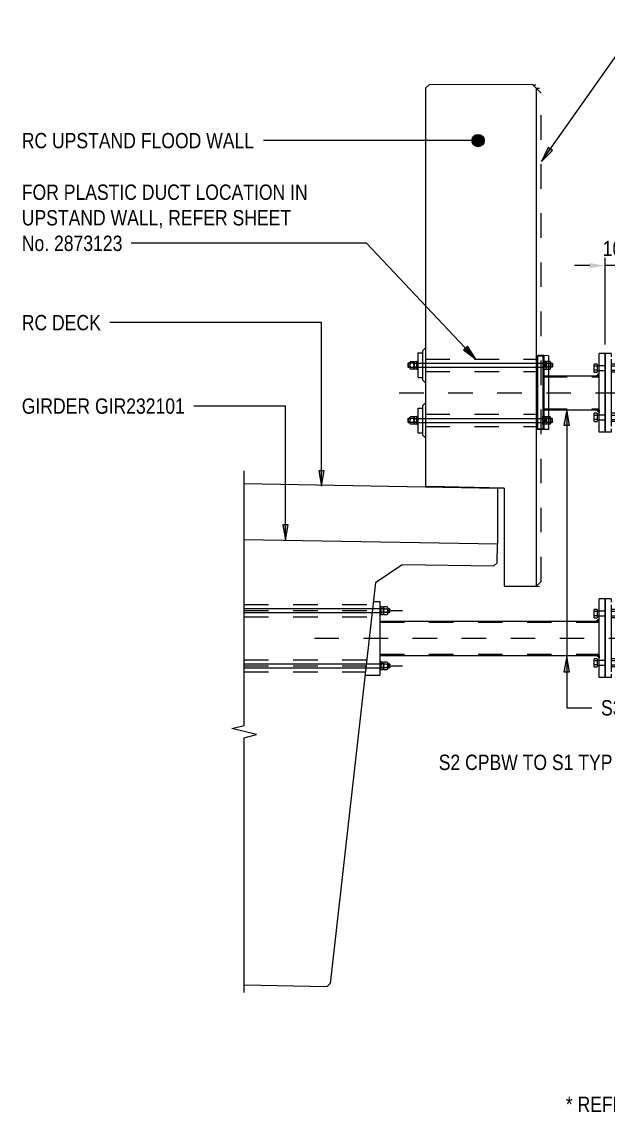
# Model space of a CAD drawing. Header units: metres. Extents: x -1109.9 to -1078.3, y 2.7 to 25.4.
# Drawn here: x -1088.586 to -1086.195, y 19.223 to 23.667 of the extents above; entities that cross this region are included whole.
import ezdxf

# ---------------------------------------------------------------- set-up
doc = ezdxf.new("R2010")
doc.units = ezdxf.units.M
doc.linetypes.add('JacobsCenter', pattern=[0.015, 0.009, -0.0015, 0.003, -0.0015])
doc.linetypes.add('JacobsDash', pattern=[0.0045, 0.003, -0.0015])
doc.layers.get('Defpoints').update_dxf_attribs({"color": 41})
for name, color, linetype, lineweight in [('A-ANNO-DIMS', 7, 'Continuous', 9), ('A-DETL', 7, 'Continuous', 13), ('A-DETL-GENF', 7, 'Continuous', 9), ('A-DETL-THIN', 7, 'Continuous', 9), ('A-WALL', 7, 'Continuous', 50), ('G-ANNO-TEXT', 7, 'Continuous', 9), ('S-FSTN', 7, 'Continuous', 18)]:
    doc.layers.add(name, color=color, linetype=linetype, lineweight=lineweight)
doc.styles.add('Arial Narrow', font='ARIALN.TTF', dxfattribs={"height": 0.0625})
doc.dimstyles.new('Dimension_Standard_O__mm_', dxfattribs={"dimscale": 0.3048, "dimtxt": 0.063964, "dimasz": 0.205052, "dimexe": 0.19685, "dimexo": 0.123031, "dimgap": 0.123031, "dimtad": 1, "dimdec": 0, "dimlfac": 1000, "dimzin": 0, "dimdsep": 46, "dimtxsty": 'Arial Narrow', "dimsah": 1, "dimcen": 0.09, "dimaunit": 1, "dimadec": 4, "dimazin": 0, "dimtfac": 1, "dimtdec": 4, "dimtix": 1, "dimtmove": 0, "dimatfit": 3, "dimfxl": 1, "dimtvp": 1, "dimtfill": 1, "dimtolj": 1, "dimtzin": 0, "dimlwd": 18, "dimlwe": 18, "dimarcsym": 2})

# ---------------------------------------------------------------- blocks, each defined once
blk = doc.blocks.new('North_Wall - North_Wall-6845343-DRG-2873202 - TRUSS TYPE T6')
at = {"layer": 'A-WALL', "lineweight": 13}
for p, q in [((1135.9696, 23.3965), (1135.9695, 21.7736)), ((1135.9848, 23.4115), (1135.9696, 23.3965)), ((1136.4061, 23.4107), (1135.9848, 23.4115)), ((1136.4213, 23.3957), (1136.4061, 23.4107)), ((1136.4061, 23.4107), (1136.419, 23.41)), ((1136.4212, 21.3666), (1136.4213, 23.3957)), ((1136.4342, 23.395), (1136.4213, 23.3957)), ((1135.9695, 21.7736), (1136.2893, 21.7668)), ((1135.9695, 21.7736), (1135.9825, 21.773)), ((1136.2893, 21.7665), (1135.9825, 21.773)), ((1136.2893, 21.7668), (1136.2892, 21.3668)), ((1136.2892, 21.3668), (1136.4212, 21.3666)), ((1136.2892, 21.3668), (1136.3022, 21.3662)), ((1136.4212, 21.3666), (1136.4341, 21.366))]:
    blk.add_line(p, q, dxfattribs=at)
blk = doc.blocks.new('Column Base Plate-4 Hole - 25mm-6948208-DRG-2873202 - TRUSS TYPE T6')
at = {"layer": 'S-FSTN', "lineweight": 13}
for p, q in [((1136.6763, 22.2345), (1136.6763, 22.315)), ((1136.7013, 22.315), (1136.6763, 22.315)), ((1136.7013, 22.315), (1136.7013, 21.995)), ((1136.6763, 22.0851), (1136.6763, 22.2248)), ((1136.6763, 21.995), (1136.6763, 22.0754)), ((1136.7013, 21.995), (1136.6763, 21.995))]:
    blk.add_line(p, q, dxfattribs=at)
blk = doc.blocks.new('Column Base Plate with Anchors_T2D - 25mm-V13-DRG-2873202 - TRUSS TYPE T6')
at = {"layer": 'S-FSTN', "lineweight": 13}
for p, q in [((1136.7013, 21.995), (1136.7013, 22.315)), ((1136.7263, 22.315), (1136.7013, 22.315)), ((1136.7263, 22.315), (1136.7263, 22.3015)), ((1136.6563, 22.2632), (1136.6563, 22.2714)), ((1136.669, 22.2714), (1136.6563, 22.2714)), ((1136.6563, 22.2467), (1136.6563, 22.2632)), ((1136.669, 22.2632), (1136.6563, 22.2632)), ((1136.669, 22.2714), (1136.669, 22.2632)), ((1136.6763, 22.2645), (1136.669, 22.2645)), ((1136.669, 22.2632), (1136.669, 22.2467)), ((1136.7263, 22.2915), (1136.7263, 22.0184)), ((1136.7453, 22.2714), (1136.7263, 22.2714)), ((1136.7453, 22.2632), (1136.7263, 22.2632)), ((1136.7453, 22.2714), (1136.7453, 22.2632)), ((1136.7771, 22.2645), (1136.7453, 22.2645)), ((1136.7453, 22.2632), (1136.7453, 22.2467)), ((1136.7771, 22.2455), (1136.7771, 22.2645)), ((1136.6563, 22.2385), (1136.6563, 22.2467)), ((1136.669, 22.2467), (1136.6563, 22.2467)), ((1136.6563, 22.2385), (1136.669, 22.2385)), ((1136.669, 22.2467), (1136.669, 22.2385)), ((1136.669, 22.2455), (1136.6763, 22.2455)), ((1136.7263, 22.2467), (1136.7453, 22.2467)), ((1136.7453, 22.2385), (1136.7263, 22.2385)), ((1136.7453, 22.2467), (1136.7453, 22.2385)), ((1136.7453, 22.2455), (1136.7771, 22.2455)), ((1136.6563, 22.0632), (1136.6563, 22.0714)), ((1136.669, 22.0714), (1136.6563, 22.0714)), ((1136.6563, 22.0467), (1136.6563, 22.0632)), ((1136.669, 22.0632), (1136.6563, 22.0632)), ((1136.6563, 22.0385), (1136.6563, 22.0467)), ((1136.669, 22.0467), (1136.6563, 22.0467)), ((1136.669, 22.0714), (1136.669, 22.0632)), ((1136.6763, 22.0645), (1136.669, 22.0645)), ((1136.669, 22.0632), (1136.669, 22.0467)), ((1136.669, 22.0467), (1136.669, 22.0385)), ((1136.669, 22.0455), (1136.6763, 22.0455)), ((1136.7453, 22.0714), (1136.7263, 22.0714)), ((1136.7453, 22.0632), (1136.7263, 22.0632)), ((1136.7263, 22.0467), (1136.7453, 22.0467)), ((1136.7453, 22.0714), (1136.7453, 22.0632)), ((1136.7771, 22.0645), (1136.7453, 22.0645)), ((1136.7453, 22.0632), (1136.7453, 22.0467)), ((1136.7453, 22.0467), (1136.7453, 22.0385)), ((1136.7453, 22.0455), (1136.7771, 22.0455)), ((1136.7771, 22.0455), (1136.7771, 22.0645)), ((1136.6563, 22.0385), (1136.669, 22.0385)), ((1136.7453, 22.0385), (1136.7263, 22.0385)), ((1136.7263, 22.0084), (1136.7263, 21.995)), ((1136.7263, 21.995), (1136.7013, 21.995))]:
    blk.add_line(p, q, dxfattribs=at)
at = {"layer": 'S-FSTN', "linetype": 'JacobsDash', "lineweight": 13}
for p, q in [((1136.7013, 22.2645), (1136.6763, 22.2645)), ((1136.6763, 22.2455), (1136.7013, 22.2455)), ((1136.7013, 22.0645), (1136.6763, 22.0645)), ((1136.6763, 22.0455), (1136.7013, 22.0455))]:
    blk.add_line(p, q, dxfattribs=at)
blk = doc.blocks.new('Barrier Post Column Base Plate-4 Hole - 25mm-9262172-DRG-2873202 - TRUSS TYPE T6')
at = {"layer": 'S-FSTN', "lineweight": 13}
for p, q in [((1136.4264, 22.007), (1136.427, 22.3069)), ((1136.4517, 22.3069), (1136.427, 22.3069)), ((1136.4517, 22.3069), (1136.451, 22.007)), ((1136.4698, 22.3056), (1136.4517, 22.3069)), ((1136.4698, 22.3056), (1136.4698, 22.0056)), ((1136.451, 22.007), (1136.4264, 22.007)), ((1136.4444, 22.0056), (1136.4271, 22.0069)), ((1136.4697, 22.0056), (1136.4444, 22.0056)), ((1136.451, 22.007), (1136.4698, 22.0056))]:
    blk.add_line(p, q, dxfattribs=at)
for centre, start_param, end_param in [((1136.4567, 22.2691), 6.270466, 9.412058), ((1136.4567, 22.2691), 3.390673, 6.270466), ((1136.4563, 22.0441), 6.270466, 9.412058), ((1136.4563, 22.0441), 3.390673, 6.270466)]:
    blk.add_ellipse(centre, major_axis=(0, 0.0095), ratio=0.171717, start_param=start_param, end_param=end_param, dxfattribs=at)
at = {"layer": 'S-FSTN', "linetype": 'JacobsDash', "lineweight": 13}
for centre, start_param, end_param in [((1136.4567, 22.2691), 6.270466, 6.283185), ((1136.4567, 22.2691), 3.141593, 3.390673), ((1136.4563, 22.0441), 6.270466, 6.283185), ((1136.4563, 22.0441), 3.141593, 3.390673)]:
    blk.add_ellipse(centre, major_axis=(0, 0.0095), ratio=0.171717, start_param=start_param, end_param=end_param, dxfattribs=at)
blk = doc.blocks.new('CS_DET_BreakLine_ViewScale - Std Break-7633505-DRG-2873202 - TRUSS TYPE T6')
at = {"layer": 'A-DETL-GENF'}
for p, q in [((1135.2297, 20.7995), (1135.2297, 21.8375)), ((1135.1797, 20.787), (1135.2297, 20.7995)), ((1135.2797, 20.762), (1135.1797, 20.787)), ((1135.2297, 20.7495), (1135.2797, 20.762)), ((1135.2297, 19.7115), (1135.2297, 20.7495))]:
    blk.add_line(p, q, dxfattribs=at)
blk = doc.blocks.new('DIMBLOCK62-DRG-2873202 - TRUSS TYPE T6')
at = {"layer": 'A-ANNO-DIMS', "color": 0, "lineweight": 18, "transparency": 16777216}
for p, q in [((-1086.2079, 22.3525), (-1086.2079, 22.7333)), ((-1086.1079, 22.3272), (-1086.1079, 22.7333)), ((-1086.2704, 22.6733), (-1086.3329, 22.6733)), ((-1086.1079, 22.6733), (-1086.2079, 22.6733)), ((-1086.0454, 22.6733), (-1085.9829, 22.6733))]:
    blk.add_line(p, q, dxfattribs=at)
at = {"layer": 'A-ANNO-DIMS', "color": 0, "transparency": 16777216}
for points in [[(-1086.2704, 22.6837), (-1086.2704, 22.6629), (-1086.2079, 22.6733)], [(-1086.0454, 22.6837), (-1086.0454, 22.6629), (-1086.1079, 22.6733)]]:
    blk.add_solid(points, dxfattribs=at)
at = {"layer": 'Defpoints', "color": 0, "transparency": 16777216}
for p in [(-1086.2079, 22.6733), (-1086.2079, 22.315), (-1086.1079, 22.2897)]:
    blk.add_point(p, dxfattribs=at)
at = {"layer": 'A-ANNO-DIMS', "color": 0, "lineweight": 18, "transparency": 16777216, "insert": (-1086.1579, 22.7427), "char_height": 0.0625, "width": 0.142549, "attachment_point": 5, "style": 'Arial Narrow', "bg_fill": 3, "box_fill_scale": 1.1, "bg_fill_color": 256, "bg_fill_true_color": 13158600, "bg_fill_transparency": 0}
blk.add_mtext('\\A1;100', dxfattribs=at)

msp = doc.modelspace()

# ---------------------------------------------------------------- hatches: boundary and pattern name
at = {"layer": 'A-DETL-GENF'}
for points in [[(-1086.2429, 22.2248), (-1086.2329, 22.2248), (-1086.2329, 22.2345), (-1086.2335, 22.234)], [(-1086.2329, 22.0754), (-1086.2329, 22.0851), (-1086.2429, 22.0851), (-1086.238, 22.0803)], [(-1086.2429, 21.2248), (-1086.2329, 21.2248), (-1086.2329, 21.2345)], [(-1086.2329, 21.0754), (-1086.2329, 21.0851), (-1086.2429, 21.0851), (-1086.2391, 21.0814)]]:
    msp.add_hatch(color=256, dxfattribs=at).paths.add_polyline_path(points)
at = {"layer": 'G-ANNO-TEXT'}
h = msp.add_hatch(color=256, dxfattribs=at)
edge = h.paths.add_edge_path()
edge.add_arc((-1086.7259, 23.1826), 0.025, 0, 360)
for points in [[(-1086.467, 23.0971), (-1086.422, 23.1419), (-1086.4401, 23.1545)], [(-1086.7345, 22.2919), (-1086.7694, 22.3449), (-1086.7855, 22.3298)], [(-1086.3647, 22.0859), (-1086.3757, 22.0234), (-1086.3536, 22.0234)], [(-1087.3639, 21.7752), (-1087.3529, 21.8377), (-1087.3749, 21.8377)], [(-1087.5106, 21.5546), (-1087.4996, 21.6171), (-1087.5217, 21.6171)], [(-1086.3647, 21.0807), (-1086.3757, 21.0182), (-1086.3536, 21.0182)]]:
    msp.add_hatch(color=256, dxfattribs=at).paths.add_polyline_path(points)

# ---------------------------------------------------------------- linework, layer by layer
at = {"layer": 'A-DETL', "linetype": 'JacobsDash'}
for p, q in [((-1086.4881, 23.3957), (-1086.4682, 23.3758)), ((-1086.4682, 21.3865), (-1086.4682, 23.3758)), ((-1086.4881, 21.3666), (-1086.4682, 21.3865))]:
    msp.add_line(p, q, dxfattribs=at)
at = {"layer": 'A-DETL', "linetype": 'JacobsCenter'}
for p, q in [((-1086.9718, 22.3175), (-1086.9518, 22.3175)), ((-1086.9718, 22.2175), (-1086.9518, 22.2175)), ((-1086.9718, 22.0925), (-1086.9518, 22.0925)), ((-1086.9718, 21.9925), (-1086.9518, 21.9925)), ((-1087.6795, 21.2675), (-1087.034, 21.2675)), ((-1087.6795, 21.0425), (-1087.034, 21.0425))]:
    msp.add_line(p, q, dxfattribs=at)
at = {"layer": 'A-DETL'}
for p, q in [((-1086.9718, 22.3175), (-1086.9718, 22.2175)), ((-1086.9518, 22.3266), (-1086.9409, 22.3375)), ((-1086.9518, 22.3266), (-1086.9518, 22.2085)), ((-1086.2329, 22.2345), (-1086.2429, 22.2248)), ((-1086.2429, 22.2248), (-1086.2329, 22.2248)), ((-1086.2329, 22.2248), (-1086.2329, 22.2345)), ((-1086.9518, 22.2085), (-1086.9409, 22.1975)), ((-1086.9718, 22.0925), (-1086.9718, 21.9925)), ((-1086.9518, 22.1016), (-1086.9409, 22.1125)), ((-1086.9518, 22.1016), (-1086.9518, 21.9835)), ((-1086.2429, 22.0851), (-1086.2329, 22.0851)), ((-1086.2329, 22.0754), (-1086.2429, 22.0851)), ((-1086.2329, 22.0851), (-1086.2329, 22.0754)), ((-1086.9518, 21.9835), (-1086.9409, 21.9725)), ((-1087.1511, 21.305), (-1087.1261, 21.305)), ((-1087.1261, 21.305), (-1087.1261, 21.005)), ((-1086.2329, 21.2345), (-1086.2429, 21.2248)), ((-1086.2429, 21.2248), (-1086.2329, 21.2248)), ((-1086.2329, 21.2248), (-1086.2329, 21.2345)), ((-1086.2429, 21.0851), (-1086.2329, 21.0851)), ((-1086.2329, 21.0754), (-1086.2429, 21.0851)), ((-1086.2329, 21.0851), (-1086.2329, 21.0754)), ((-1087.1862, 21.005), (-1087.1261, 21.005))]:
    msp.add_line(p, q, dxfattribs=at)
at = {"layer": 'A-DETL', "lineweight": 9}
for p, q in [((-1086.9718, 22.2755), (-1086.4621, 22.2755)), ((-1086.9718, 22.2595), (-1086.4621, 22.2595)), ((-1086.9718, 22.0505), (-1086.4621, 22.0505)), ((-1086.9718, 22.0345), (-1086.4621, 22.0345)), ((-1087.6795, 21.2755), (-1087.1261, 21.2755)), ((-1087.6795, 21.2595), (-1087.1261, 21.2595)), ((-1087.6795, 21.0505), (-1087.1261, 21.0505)), ((-1087.6795, 21.0345), (-1087.1261, 21.0345))]:
    msp.add_line(p, q, dxfattribs=at)
at = {"layer": 'A-DETL', "linetype": 'JacobsDash', "lineweight": 9}
for p, q in [((-1086.9403, 22.2925), (-1086.4883, 22.2925)), ((-1086.9404, 22.2425), (-1086.493, 22.2425)), ((-1086.9407, 22.0675), (-1086.493, 22.0675)), ((-1086.9408, 22.0175), (-1086.4883, 22.0175)), ((-1087.6795, 21.2925), (-1087.1523, 21.2925)), ((-1087.6795, 21.2425), (-1087.157, 21.2425)), ((-1087.6795, 21.0675), (-1087.1797, 21.0675)), ((-1087.6795, 21.0175), (-1087.1855, 21.0175))]:
    msp.add_line(p, q, dxfattribs=at)
at = {"layer": 'A-DETL', "lineweight": 18}
for p, q in [((-1086.4871, 22.306), (-1086.4621, 22.306)), ((-1086.4871, 22.006), (-1086.4871, 22.306)), ((-1086.4621, 22.306), (-1086.4621, 22.006)), ((-1086.4621, 22.2248), (-1086.2429, 22.2248)), ((-1086.4621, 22.2248), (-1086.4621, 22.0851)), ((-1086.4621, 22.0851), (-1086.2429, 22.0851)), ((-1086.4621, 22.006), (-1086.4871, 22.006)), ((-1087.6795, 21.7856), (-1086.647, 21.767)), ((-1086.647, 21.767), (-1086.647, 21.539)), ((-1087.6795, 21.5576), (-1086.647, 21.539)), ((-1086.6484, 21.462), (-1086.647, 21.539)), ((-1086.6616, 21.4493), (-1086.6484, 21.462)), ((-1087.1436, 21.3822), (-1087.0346, 21.456)), ((-1087.0346, 21.456), (-1086.6616, 21.4493)), ((-1087.1436, 21.3822), (-1087.3281, 19.7479)), ((-1087.1261, 21.2248), (-1086.2429, 21.2248)), ((-1087.1261, 21.2248), (-1087.1261, 21.0851)), ((-1087.1261, 21.0851), (-1086.2429, 21.0851)), ((-1087.6795, 19.7423), (-1087.3415, 19.7362)), ((-1087.3415, 19.7362), (-1087.3281, 19.7479))]:
    msp.add_line(p, q, dxfattribs=at)
at = {"layer": 'A-DETL', "linetype": 'JacobsDash', "lineweight": 18}
for p, q in [((-1086.4621, 22.2198), (-1086.2329, 22.2198)), ((-1086.4621, 22.0901), (-1086.2329, 22.0901)), ((-1087.1261, 21.2198), (-1086.2329, 21.2198)), ((-1087.1261, 21.0901), (-1086.2329, 21.0901))]:
    msp.add_line(p, q, dxfattribs=at)
at = {"layer": 'A-DETL', "linetype": 'JacobsCenter', "lineweight": 18}
for p, q in [((-1087.0474, 22.155), (-1084.6674, 22.155)), ((-1087.3927, 21.155), (-1084.6327, 21.155))]:
    msp.add_line(p, q, dxfattribs=at)
at = {"layer": 'A-DETL-THIN'}
for p, q in [((-1087.0118, 22.2739), (-1087.0102, 22.2754)), ((-1087.0118, 22.2739), (-1087.0118, 22.2611)), ((-1087.0038, 22.2739), (-1087.0118, 22.2739)), ((-1087.0102, 22.2754), (-1087.0102, 22.2595)), ((-1087.0038, 22.2754), (-1087.0102, 22.2754)), ((-1087.0038, 22.2791), (-1087.0038, 22.2558)), ((-1087.0018, 22.283), (-1086.9888, 22.283)), ((-1086.9888, 22.2752), (-1087.0018, 22.2752)), ((-1086.9868, 22.2791), (-1086.9868, 22.2558)), ((-1086.9848, 22.283), (-1086.9778, 22.283)), ((-1086.9848, 22.2753), (-1086.9778, 22.2753)), ((-1086.9758, 22.2505), (-1086.9758, 22.2845)), ((-1086.9758, 22.2845), (-1086.9718, 22.2845)), ((-1086.9718, 22.2845), (-1086.9718, 22.2505)), ((-1086.4621, 22.2845), (-1086.4621, 22.2505)), ((-1086.4581, 22.2845), (-1086.4621, 22.2845)), ((-1086.4581, 22.2505), (-1086.4581, 22.2845)), ((-1086.4491, 22.283), (-1086.4561, 22.283)), ((-1086.4491, 22.2753), (-1086.4561, 22.2753)), ((-1086.4471, 22.2791), (-1086.4471, 22.2558)), ((-1086.4321, 22.283), (-1086.4451, 22.283)), ((-1086.4451, 22.2752), (-1086.4321, 22.2752)), ((-1086.4301, 22.2791), (-1086.4301, 22.2558)), ((-1086.4301, 22.2754), (-1086.4237, 22.2754)), ((-1086.4301, 22.2738), (-1086.4221, 22.2738)), ((-1086.4237, 22.2754), (-1086.4237, 22.2595)), ((-1086.4221, 22.2738), (-1086.4237, 22.2754)), ((-1086.4221, 22.2738), (-1086.4221, 22.261)), ((-1087.0118, 22.2611), (-1087.0102, 22.2595)), ((-1087.0038, 22.2611), (-1087.0118, 22.2611)), ((-1087.0102, 22.2595), (-1087.0038, 22.2595)), ((-1087.0018, 22.2597), (-1086.9888, 22.2597)), ((-1086.9888, 22.2519), (-1087.0018, 22.2519)), ((-1086.9848, 22.2597), (-1086.9778, 22.2597)), ((-1086.9778, 22.2519), (-1086.9848, 22.2519)), ((-1086.9718, 22.2505), (-1086.9758, 22.2505)), ((-1086.4621, 22.2505), (-1086.4581, 22.2505)), ((-1086.4491, 22.2597), (-1086.4561, 22.2597)), ((-1086.4561, 22.2519), (-1086.4491, 22.2519)), ((-1086.4321, 22.2597), (-1086.4451, 22.2597)), ((-1086.4451, 22.2519), (-1086.4321, 22.2519)), ((-1086.4301, 22.261), (-1086.4221, 22.261)), ((-1086.4237, 22.2595), (-1086.4301, 22.2595)), ((-1086.4221, 22.261), (-1086.4237, 22.2595)), ((-1087.0118, 22.0489), (-1087.0102, 22.0504)), ((-1087.0118, 22.0489), (-1087.0118, 22.0361)), ((-1087.0038, 22.0489), (-1087.0118, 22.0489)), ((-1087.0102, 22.0504), (-1087.0102, 22.0345)), ((-1087.0038, 22.0504), (-1087.0102, 22.0504)), ((-1087.0038, 22.0541), (-1087.0038, 22.0308)), ((-1087.0018, 22.058), (-1086.9888, 22.058)), ((-1086.9888, 22.0502), (-1087.0018, 22.0502)), ((-1086.9868, 22.0541), (-1086.9868, 22.0308)), ((-1086.9848, 22.058), (-1086.9778, 22.058)), ((-1086.9848, 22.0503), (-1086.9778, 22.0503)), ((-1086.9758, 22.0255), (-1086.9758, 22.0595)), ((-1086.9758, 22.0595), (-1086.9718, 22.0595)), ((-1086.9718, 22.0595), (-1086.9718, 22.0255)), ((-1086.4621, 22.0255), (-1086.4621, 22.0595)), ((-1086.4621, 22.0595), (-1086.4581, 22.0595)), ((-1086.4581, 22.0595), (-1086.4581, 22.0255)), ((-1086.4561, 22.0581), (-1086.4491, 22.0581)), ((-1086.4491, 22.0503), (-1086.4561, 22.0503)), ((-1086.4471, 22.0309), (-1086.4471, 22.0542)), ((-1086.4451, 22.0581), (-1086.4321, 22.0581)), ((-1086.4321, 22.0503), (-1086.4451, 22.0503)), ((-1086.4301, 22.0309), (-1086.4301, 22.0542)), ((-1086.4237, 22.0505), (-1086.4301, 22.0505)), ((-1086.4301, 22.0489), (-1086.4221, 22.0489)), ((-1086.4221, 22.0489), (-1086.4237, 22.0505)), ((-1086.4237, 22.0346), (-1086.4237, 22.0505)), ((-1086.4221, 22.0362), (-1086.4221, 22.0489)), ((-1087.0118, 22.0361), (-1087.0102, 22.0345)), ((-1087.0038, 22.0361), (-1087.0118, 22.0361)), ((-1087.0102, 22.0345), (-1087.0038, 22.0345)), ((-1087.0018, 22.0347), (-1086.9888, 22.0347)), ((-1086.9888, 22.0269), (-1087.0018, 22.0269)), ((-1086.9848, 22.0347), (-1086.9778, 22.0347)), ((-1086.9778, 22.0269), (-1086.9848, 22.0269)), ((-1086.9718, 22.0255), (-1086.9758, 22.0255)), ((-1086.4581, 22.0255), (-1086.4621, 22.0255)), ((-1086.4491, 22.0347), (-1086.4561, 22.0347)), ((-1086.4491, 22.027), (-1086.4561, 22.027)), ((-1086.4451, 22.0348), (-1086.4321, 22.0348)), ((-1086.4321, 22.027), (-1086.4451, 22.027)), ((-1086.4301, 22.0362), (-1086.4221, 22.0362)), ((-1086.4301, 22.0346), (-1086.4237, 22.0346)), ((-1086.4221, 22.0362), (-1086.4237, 22.0346)), ((-1087.1261, 21.2845), (-1087.1261, 21.2505)), ((-1087.1221, 21.2845), (-1087.1261, 21.2845)), ((-1087.1221, 21.2505), (-1087.1221, 21.2845)), ((-1087.1261, 21.2505), (-1087.1221, 21.2505)), ((-1087.1131, 21.283), (-1087.1201, 21.283)), ((-1087.1131, 21.2753), (-1087.1201, 21.2753)), ((-1087.1131, 21.2597), (-1087.1201, 21.2597)), ((-1087.1201, 21.2519), (-1087.1131, 21.2519)), ((-1087.1111, 21.2791), (-1087.1111, 21.2558)), ((-1087.0961, 21.283), (-1087.1091, 21.283)), ((-1087.1091, 21.2752), (-1087.0961, 21.2752)), ((-1087.0961, 21.2597), (-1087.1091, 21.2597)), ((-1087.1091, 21.2519), (-1087.0961, 21.2519)), ((-1087.0941, 21.2791), (-1087.0941, 21.2558)), ((-1087.0941, 21.2754), (-1087.0877, 21.2754)), ((-1087.0941, 21.2738), (-1087.0861, 21.2738)), ((-1087.0941, 21.261), (-1087.0861, 21.261)), ((-1087.0877, 21.2595), (-1087.0941, 21.2595)), ((-1087.0877, 21.2754), (-1087.0877, 21.2595)), ((-1087.0861, 21.2738), (-1087.0877, 21.2754)), ((-1087.0861, 21.261), (-1087.0877, 21.2595)), ((-1087.0861, 21.2738), (-1087.0861, 21.261)), ((-1087.1261, 21.0595), (-1087.1261, 21.0255)), ((-1087.1221, 21.0595), (-1087.1261, 21.0595)), ((-1087.1261, 21.0255), (-1087.1221, 21.0255)), ((-1087.1221, 21.0255), (-1087.1221, 21.0595)), ((-1087.1131, 21.058), (-1087.1201, 21.058)), ((-1087.1131, 21.0503), (-1087.1201, 21.0503)), ((-1087.1131, 21.0347), (-1087.1201, 21.0347)), ((-1087.1201, 21.0269), (-1087.1131, 21.0269)), ((-1087.1111, 21.0541), (-1087.1111, 21.0308)), ((-1087.0961, 21.058), (-1087.1091, 21.058)), ((-1087.1091, 21.0502), (-1087.0961, 21.0502)), ((-1087.0961, 21.0347), (-1087.1091, 21.0347)), ((-1087.1091, 21.0269), (-1087.0961, 21.0269)), ((-1087.0941, 21.0541), (-1087.0941, 21.0308)), ((-1087.0941, 21.0504), (-1087.0877, 21.0504)), ((-1087.0941, 21.0488), (-1087.0861, 21.0488)), ((-1087.0941, 21.036), (-1087.0861, 21.036)), ((-1087.0877, 21.0345), (-1087.0941, 21.0345)), ((-1087.0877, 21.0504), (-1087.0877, 21.0345)), ((-1087.0861, 21.0488), (-1087.0877, 21.0504)), ((-1087.0861, 21.036), (-1087.0877, 21.0345)), ((-1087.0861, 21.0488), (-1087.0861, 21.036))]:
    msp.add_line(p, q, dxfattribs=at)
for centre, radius, start, end in [((-1086.992, 22.2675), 0.0162, 331.2476, 28.7524), ((-1086.4419, 22.2675), 0.0162, 151.2476, 208.7524), ((-1086.9806, 22.2558), 0.0048, 305.7181, 54.2819), ((-1086.4533, 22.2558), 0.0048, 125.7181, 234.2819), ((-1086.992, 22.0425), 0.0162, 331.2476, 28.7524), ((-1086.4533, 22.0542), 0.0048, 125.7181, 234.2819), ((-1086.4419, 22.0425), 0.0162, 151.2476, 208.7524), ((-1086.9806, 22.0308), 0.0048, 305.7181, 54.2819), ((-1087.1059, 21.2675), 0.0162, 151.2476, 208.7524), ((-1087.1173, 21.2558), 0.0048, 125.7181, 234.2819), ((-1087.1059, 21.0425), 0.0162, 151.2476, 208.7524), ((-1087.1173, 21.0308), 0.0048, 125.7181, 234.2819)]:
    msp.add_arc(centre, radius, start, end, dxfattribs=at)
for centre, major_axis, start_param, end_param in [((-1086.9876, 22.2675), (0.0162, 0), 2.639768, 3.643417), ((-1086.999, 22.2791), (0.0048, 0), 2.194195, 4.08899), ((-1086.9916, 22.2791), (0.0048, 0), 5.335788, 7.230583), ((-1087.003, 22.2675), (0.0162, 0), 5.781361, 6.78501), ((-1086.9706, 22.2675), (0.0162, 0), 2.639768, 3.643417), ((-1086.982, 22.2791), (0.0048, 0), 2.194195, 4.08899), ((-1086.9806, 22.2791), (0.0048, 0), 5.335788, 7.230583), ((-1086.4533, 22.2791), (0.0048, 0), 2.194195, 4.08899), ((-1086.4519, 22.2791), (0.0048, 0), 5.335788, 7.230583), ((-1086.4633, 22.2674), (0.0162, 0), 5.781361, 6.78501), ((-1086.4309, 22.2674), (0.0162, 0), 2.639768, 3.643417), ((-1086.4423, 22.2791), (0.0048, 0), 2.194195, 4.08899), ((-1086.4349, 22.2791), (0.0048, 0), 5.335788, 7.230583), ((-1086.4463, 22.2674), (0.0162, 0), 5.781361, 6.78501), ((-1086.999, 22.2558), (0.0048, 0), 2.194195, 4.08899), ((-1086.9916, 22.2558), (0.0048, 0), 5.335788, 7.230583), ((-1086.982, 22.2558), (0.0048, 0), 2.194195, 4.08899), ((-1086.4519, 22.2558), (0.0048, 0), 5.335788, 7.230583), ((-1086.4423, 22.2558), (0.0048, 0), 2.194195, 4.08899), ((-1086.4349, 22.2558), (0.0048, 0), 5.335788, 7.230583), ((-1086.9876, 22.0425), (0.0162, 0), 2.639768, 3.643417), ((-1086.999, 22.0541), (0.0048, 0), 2.194195, 4.08899), ((-1086.9916, 22.0541), (0.0048, 0), 5.335788, 7.230583), ((-1087.003, 22.0425), (0.0162, 0), 5.781361, 6.78501), ((-1086.9706, 22.0425), (0.0162, 0), 2.639768, 3.643417), ((-1086.982, 22.0541), (0.0048, 0), 2.194195, 4.08899), ((-1086.9806, 22.0541), (0.0048, 0), 5.335788, 7.230583), ((-1086.4519, 22.0542), (0.0048, 0), 5.335788, 7.230583), ((-1086.4633, 22.0425), (0.0162, 0), 5.781361, 6.78501), ((-1086.4309, 22.0425), (0.0162, 0), 2.639768, 3.643417), ((-1086.4423, 22.0542), (0.0048, 0), 2.194195, 4.08899), ((-1086.4349, 22.0542), (0.0048, 0), 5.335788, 7.230583), ((-1086.4463, 22.0425), (0.0162, 0), 5.781361, 6.78501), ((-1086.999, 22.0308), (0.0048, 0), 2.194195, 4.08899), ((-1086.9916, 22.0308), (0.0048, 0), 5.335788, 7.230583), ((-1086.982, 22.0308), (0.0048, 0), 2.194195, 4.08899), ((-1086.4533, 22.0309), (0.0048, 0), 2.194195, 4.08899), ((-1086.4519, 22.0309), (0.0048, 0), 5.335788, 7.230583), ((-1086.4423, 22.0309), (0.0048, 0), 2.194195, 4.08899), ((-1086.4349, 22.0309), (0.0048, 0), 5.335788, 7.230583), ((-1087.1173, 21.2791), (0.0048, 0), 2.194195, 4.08899), ((-1087.1159, 21.2791), (0.0048, 0), 5.335788, 7.230583), ((-1087.1273, 21.2674), (0.0162, 0), 5.781361, 6.78501), ((-1087.1159, 21.2558), (0.0048, 0), 5.335788, 7.230583), ((-1087.0949, 21.2674), (0.0162, 0), 2.639768, 3.643417), ((-1087.1063, 21.2791), (0.0048, 0), 2.194195, 4.08899), ((-1087.1063, 21.2558), (0.0048, 0), 2.194195, 4.08899), ((-1087.0989, 21.2791), (0.0048, 0), 5.335788, 7.230583), ((-1087.1103, 21.2674), (0.0162, 0), 5.781361, 6.78501), ((-1087.0989, 21.2558), (0.0048, 0), 5.335788, 7.230583), ((-1087.1173, 21.0541), (0.0048, 0), 2.194195, 4.08899), ((-1087.1159, 21.0541), (0.0048, 0), 5.335788, 7.230583), ((-1087.1273, 21.0424), (0.0162, 0), 5.781361, 6.78501), ((-1087.1159, 21.0308), (0.0048, 0), 5.335788, 7.230583), ((-1087.0949, 21.0424), (0.0162, 0), 2.639768, 3.643417), ((-1087.1063, 21.0541), (0.0048, 0), 2.194195, 4.08899), ((-1087.1063, 21.0308), (0.0048, 0), 2.194195, 4.08899), ((-1087.0989, 21.0541), (0.0048, 0), 5.335788, 7.230583), ((-1087.1103, 21.0424), (0.0162, 0), 5.781361, 6.78501), ((-1087.0989, 21.0308), (0.0048, 0), 5.335788, 7.230583)]:
    msp.add_ellipse(centre, major_axis=major_axis, ratio=0.99666, start_param=start_param, end_param=end_param, dxfattribs=at)
at = {"layer": 'G-ANNO-TEXT'}
for p, q in [((-1086.467, 23.0971), (-1086.0661, 23.6669)), ((-1087.5988, 23.1826), (-1087.6005, 23.1826)), ((-1086.7259, 23.1826), (-1087.5988, 23.1826)), ((-1086.4401, 23.1545), (-1086.467, 23.0971)), ((-1086.422, 23.1419), (-1086.4401, 23.1545)), ((-1086.467, 23.0971), (-1086.422, 23.1419)), ((-1087.3391, 22.7642), (-1088.1396, 22.7642)), ((-1087.1809, 22.7642), (-1087.3391, 22.7642)), ((-1086.7345, 22.2919), (-1087.1809, 22.7642)), ((-1088.2256, 22.4409), (-1088.2273, 22.4409)), ((-1087.3639, 22.4409), (-1088.2256, 22.4409)), ((-1087.3639, 21.7752), (-1087.3639, 22.4409)), ((-1086.7694, 22.3449), (-1086.7855, 22.3298)), ((-1086.7855, 22.3298), (-1086.7345, 22.2919)), ((-1086.7345, 22.2919), (-1086.7694, 22.3449)), ((-1087.8833, 22.1009), (-1087.885, 22.1009)), ((-1087.5106, 22.1009), (-1087.8833, 22.1009)), ((-1087.5106, 21.5546), (-1087.5106, 22.1009)), ((-1086.3647, 22.0859), (-1086.3757, 22.0234)), ((-1086.3536, 22.0234), (-1086.3647, 22.0859)), ((-1086.3647, 22.0859), (-1086.3647, 20.8714)), ((-1086.3757, 22.0234), (-1086.3536, 22.0234)), ((-1087.3529, 21.8377), (-1087.3749, 21.8377)), ((-1087.3749, 21.8377), (-1087.3639, 21.7752)), ((-1087.3639, 21.7752), (-1087.3529, 21.8377)), ((-1087.4996, 21.6171), (-1087.5217, 21.6171)), ((-1087.5217, 21.6171), (-1087.5106, 21.5546)), ((-1087.5106, 21.5546), (-1087.4996, 21.6171)), ((-1086.3647, 21.0807), (-1086.3757, 21.0182)), ((-1086.3536, 21.0182), (-1086.3647, 21.0807)), ((-1086.3647, 21.0807), (-1086.3647, 20.8714)), ((-1086.3757, 21.0182), (-1086.3536, 21.0182)), ((-1086.3647, 20.8714), (-1086.262, 20.8714)), ((-1086.3647, 20.8714), (-1086.262, 20.8714))]:
    msp.add_line(p, q, dxfattribs=at)
msp.add_circle((-1086.7259, 23.1826), 0.025, dxfattribs=at)

# ---------------------------------------------------------------- block references
at = {"layer": 'A-DETL-GENF'}
msp.add_blockref('CS_DET_BreakLine_ViewScale - Std Break-7633505-DRG-2873202 - TRUSS TYPE T6', (-2222.9092, 0), dxfattribs=at)
at = {"layer": 'A-WALL', "lineweight": 13}
msp.add_blockref('North_Wall - North_Wall-6845343-DRG-2873202 - TRUSS TYPE T6', (-2222.9092, 0), dxfattribs=at)
at = {"layer": 'S-FSTN', "linetype": 'JacobsDash', "lineweight": 13}
for name, p in [('Barrier Post Column Base Plate-4 Hole - 25mm-9262172-DRG-2873202 - TRUSS TYPE T6', (-2222.9092, 0)), ('Column Base Plate with Anchors_T2D - 25mm-V13-DRG-2873202 - TRUSS TYPE T6', (-2222.9092, 0)), ('Column Base Plate with Anchors_T2D - 25mm-V13-DRG-2873202 - TRUSS TYPE T6', (-2222.9092, -1))]:
    msp.add_blockref(name, p, dxfattribs=at)
at = {"layer": 'S-FSTN', "lineweight": 13}
for p in [(-2222.9092, 0), (-2222.9092, -1)]:
    msp.add_blockref('Column Base Plate-4 Hole - 25mm-6948208-DRG-2873202 - TRUSS TYPE T6', p, dxfattribs=at)

# ---------------------------------------------------------------- texts
at = {"layer": 'G-ANNO-TEXT', "char_height": 0.0625, "attachment_point": 1, "style": 'Arial Narrow', "bg_fill": 3, "box_fill_scale": 1, "bg_fill_color": 256, "bg_fill_true_color": 13158600, "bg_fill_transparency": 0}
for s, insert in [('RC UPSTAND FLOOD WALL', (-1088.5856, 23.2139)), ('FOR PLASTIC DUCT LOCATION IN ', (-1088.5856, 23.0038)), ('UPSTAND WALL, REFER SHEET ', (-1088.5856, 22.8996)), ('No. 2873123', (-1088.5856, 22.7954)), ('RC DECK', (-1088.5856, 22.4722)), ('GIRDER GIR232101', (-1088.5856, 22.1322)), ('S2 CPBW TO S1 TYP', (-1086.8862, 20.6804)), ('* REFER NOTE 2', (-1086.3681, 19.2868))]:
    msp.add_mtext(s, dxfattribs=dict(at, insert=insert))
at = {"layer": 'G-ANNO-TEXT', "insert": (-1086.2245, 20.9026), "char_height": 0.0625, "attachment_point": 1, "style": 'Arial Narrow', "bg_fill": 3, "box_fill_scale": 1, "bg_fill_color": 256, "bg_fill_transparency": 0}
msp.add_mtext('S3', dxfattribs=at)

# ---------------------------------------------------------------- next in the draw order: dimensions: what is measured, and where the dimension line sits
at = {"layer": 'A-ANNO-DIMS', "lineweight": 18}
dim = msp.add_linear_dim(base=(-1086.2079, 22.6733), p1=(-1086.1079, 22.2897), p2=(-1086.2079, 22.315), dimstyle='Dimension_Standard_O__mm_', override={"dimpost": '<>', "dimfxl": 0.103153}, dxfattribs=at)
dim.commit()
dim.dimension.update_dxf_attribs({"geometry": 'DIMBLOCK62-DRG-2873202 - TRUSS TYPE T6', "text_midpoint": (-1086.1579, 22.7427)})

doc.saveas('drawing.dxf')
